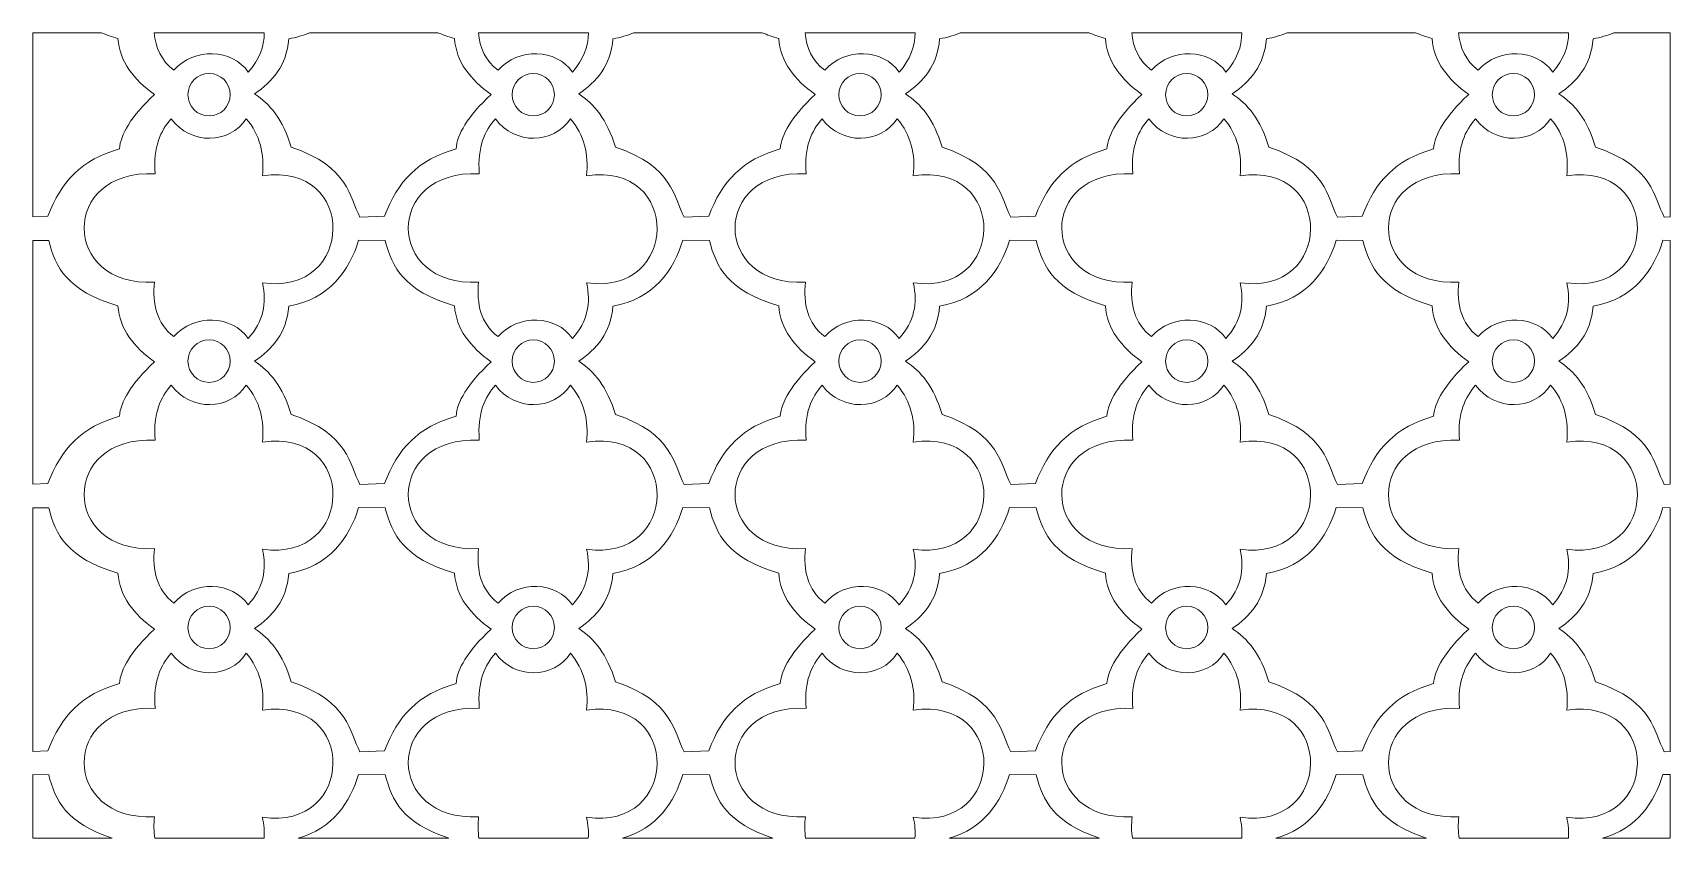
# Model space of a CAD drawing. Header units: millimetres. Extents: x -1200 to 1200, y -590 to 590.
import ezdxf

# ---------------------------------------------------------------- set-up
doc = ezdxf.new("R2010")
doc.units = ezdxf.units.MM
doc.header["$MEASUREMENT"] = 0
doc.layers.add('Layer 1', color=7, linetype='Continuous')

msp = doc.modelspace()

# ---------------------------------------------------------------- linework, layer by layer
at = {"layer": 'Layer 1', "color": 250, "lineweight": 20}
for points, knots in [([(-1200.05, 320.3568), (-1200.05, 320.3568), (-1200.05, 589.9734), (-1200.05, 589.9734), (-1200.05, 589.9734), (-1099.4523, 589.9734), (-1099.4523, 589.9734), (-1092.109, 586.9928), (-1084.0317, 584.1731), (-1075.1245, 581.5197), (-1072.9779, 547.8533), (-1052.094, 521.3216), (-1021.6454, 499.6686), (-1056.9341, 466.2973), (-1071.1473, 441.1824), (-1072.9794, 419.8203), (-1128.3385, 404.2767), (-1158.4486, 372.7418), (-1177.7865, 321.1625), (-1177.7865, 321.1625), (-1200.05, 320.3568), (-1200.05, 320.3568)], [0, 0, 0, 0, 0.142857143, 0.142857143, 0.142857143, 0.285714286, 0.285714286, 0.285714286, 0.428571429, 0.428571429, 0.428571429, 0.571428571, 0.571428571, 0.571428571, 0.714285714, 0.714285714, 0.714285714, 0.857142857, 0.857142857, 0.857142857, 1, 1, 1, 1]), ([(-1022.0334, 589.9734), (-1022.0334, 589.9734), (-860.7031, 589.9734), (-860.7031, 589.9734), (-860.8649, 569.4757), (-868.1587, 550.7094), (-884.1036, 532.2636), (-907.6899, 566.8265), (-963.7051, 568.6616), (-993.1831, 535.0162), (-1011.9877, 549.438), (-1020.1968, 568.3525), (-1022.0334, 589.9734)], [0, 0, 0, 0, 0.25, 0.25, 0.25, 0.5, 0.5, 0.5, 0.75, 0.75, 0.75, 1, 1, 1, 1]), ([(-794.6092, 589.9734), (-794.6092, 589.9734), (-606.1559, 589.9734), (-606.1559, 589.9734), (-598.8126, 586.9928), (-590.7353, 584.1731), (-581.8282, 581.5197), (-579.6815, 547.8533), (-558.7976, 521.3216), (-528.349, 499.6686), (-563.6378, 466.2973), (-577.8509, 441.1824), (-579.683, 419.8203), (-635.0421, 404.2767), (-665.1523, 372.7418), (-684.4901, 321.1625), (-684.4901, 321.1625), (-720.4964, 319.8589), (-720.4964, 319.8589), (-736.5551, 349.4789), (-735.2534, 393.3095), (-821.235, 422.4218), (-833.3793, 463.3069), (-852.5973, 486.0188), (-875.0316, 500.4686), (-848.722, 518.39), (-828.0194, 541.5536), (-824.8781, 581.1169), (-813.7928, 582.9926), (-803.7306, 586.0124), (-794.6092, 589.9734)], [0, 0, 0, 0, 0.1, 0.1, 0.1, 0.2, 0.2, 0.2, 0.3, 0.3, 0.3, 0.4, 0.4, 0.4, 0.5, 0.5, 0.5, 0.6, 0.6, 0.6, 0.7, 0.7, 0.7, 0.8, 0.8, 0.8, 0.9, 0.9, 0.9, 1, 1, 1, 1]), ([(-546.8869, 589.9734), (-546.8869, 589.9734), (-385.5567, 589.9734), (-385.5567, 589.9734), (-385.7185, 569.4757), (-393.0123, 550.7094), (-408.9572, 532.2636), (-432.5434, 566.8265), (-488.5587, 568.6616), (-518.0366, 535.0162), (-536.8412, 549.438), (-545.0504, 568.3525), (-546.8869, 589.9734)], [0, 0, 0, 0, 0.25, 0.25, 0.25, 0.5, 0.5, 0.5, 0.75, 0.75, 0.75, 1, 1, 1, 1]), ([(-319.4628, 589.9734), (-319.4628, 589.9734), (-131.0095, 589.9734), (-131.0095, 589.9734), (-123.6663, 586.9928), (-115.589, 584.1731), (-106.6817, 581.5197), (-104.5351, 547.8533), (-83.6512, 521.3216), (-53.2025, 499.6686), (-88.4913, 466.2973), (-102.7045, 441.1824), (-104.5365, 419.8203), (-159.8957, 404.2767), (-190.0058, 372.7418), (-209.3437, 321.1625), (-209.3437, 321.1625), (-245.35, 319.8589), (-245.35, 319.8589), (-261.4088, 349.4789), (-260.1069, 393.3095), (-346.0885, 422.4218), (-358.233, 463.3069), (-377.451, 486.0188), (-399.8852, 500.4686), (-373.5756, 518.39), (-352.873, 541.5536), (-349.7317, 581.1169), (-338.6463, 582.9926), (-328.5842, 586.0124), (-319.4628, 589.9734)], [0, 0, 0, 0, 0.1, 0.1, 0.1, 0.2, 0.2, 0.2, 0.3, 0.3, 0.3, 0.4, 0.4, 0.4, 0.5, 0.5, 0.5, 0.6, 0.6, 0.6, 0.7, 0.7, 0.7, 0.8, 0.8, 0.8, 0.9, 0.9, 0.9, 1, 1, 1, 1]), ([(-68.0285, 589.9734), (-68.0285, 589.9734), (93.3018, 589.9734), (93.3018, 589.9734), (93.14, 569.4757), (85.8462, 550.7094), (69.9013, 532.2636), (46.315, 566.8265), (-9.7002, 568.6616), (-39.1782, 535.0162), (-57.9828, 549.438), (-66.1919, 568.3525), (-68.0285, 589.9734)], [0, 0, 0, 0, 0.25, 0.25, 0.25, 0.5, 0.5, 0.5, 0.75, 0.75, 0.75, 1, 1, 1, 1]), ([(159.3958, 589.9734), (159.3958, 589.9734), (347.849, 589.9734), (347.849, 589.9734), (355.1923, 586.9928), (363.2696, 584.1731), (372.1768, 581.5197), (374.3234, 547.8533), (395.2073, 521.3216), (425.6559, 499.6686), (390.3672, 466.2973), (376.154, 441.1824), (374.3219, 419.8203), (318.9628, 404.2767), (288.8526, 372.7418), (269.5148, 321.1625), (269.5148, 321.1625), (233.5085, 319.8589), (233.5085, 319.8589), (217.4498, 349.4789), (218.7515, 393.3095), (132.7699, 422.4218), (120.6256, 463.3069), (101.4076, 486.0188), (78.9732, 500.4686), (105.2829, 518.39), (125.9855, 541.5536), (129.1268, 581.1169), (140.2121, 582.9926), (150.2743, 586.0124), (159.3958, 589.9734)], [0, 0, 0, 0, 0.1, 0.1, 0.1, 0.2, 0.2, 0.2, 0.3, 0.3, 0.3, 0.4, 0.4, 0.4, 0.5, 0.5, 0.5, 0.6, 0.6, 0.6, 0.7, 0.7, 0.7, 0.8, 0.8, 0.8, 0.9, 0.9, 0.9, 1, 1, 1, 1]), ([(410.8301, 589.9734), (410.8301, 589.9734), (572.1603, 589.9734), (572.1603, 589.9734), (571.9985, 569.4757), (564.7046, 550.7094), (548.7598, 532.2636), (525.1736, 566.8265), (469.1582, 568.6616), (439.6803, 535.0162), (420.8757, 549.438), (412.6667, 568.3525), (410.8301, 589.9734)], [0, 0, 0, 0, 0.25, 0.25, 0.25, 0.5, 0.5, 0.5, 0.75, 0.75, 0.75, 1, 1, 1, 1]), ([(638.2542, 589.9734), (638.2542, 589.9734), (826.7075, 589.9734), (826.7075, 589.9734), (834.0508, 586.9928), (842.1281, 584.1731), (851.0352, 581.5197), (853.1819, 547.8533), (874.0657, 521.3216), (904.5144, 499.6686), (869.2256, 466.2973), (855.0125, 441.1824), (853.1804, 419.8203), (797.8213, 404.2767), (767.7112, 372.7418), (748.3733, 321.1625), (748.3733, 321.1625), (712.367, 319.8589), (712.367, 319.8589), (696.3083, 349.4789), (697.6101, 393.3095), (611.6285, 422.4218), (599.4841, 463.3069), (580.2661, 486.0188), (557.8318, 500.4686), (584.1414, 518.39), (604.844, 541.5536), (607.9853, 581.1169), (619.0706, 582.9926), (629.1328, 586.0124), (638.2542, 589.9734)], [0, 0, 0, 0, 0.1, 0.1, 0.1, 0.2, 0.2, 0.2, 0.3, 0.3, 0.3, 0.4, 0.4, 0.4, 0.5, 0.5, 0.5, 0.6, 0.6, 0.6, 0.7, 0.7, 0.7, 0.8, 0.8, 0.8, 0.9, 0.9, 0.9, 1, 1, 1, 1]), ([(889.6886, 589.9734), (889.6886, 589.9734), (1051.0188, 589.9734), (1051.0188, 589.9734), (1050.857, 569.4757), (1043.5632, 550.7094), (1027.6183, 532.2636), (1004.032, 566.8265), (948.0168, 568.6616), (918.5389, 535.0162), (899.7343, 549.438), (891.5251, 568.3525), (889.6886, 589.9734)], [0, 0, 0, 0, 0.25, 0.25, 0.25, 0.5, 0.5, 0.5, 0.75, 0.75, 0.75, 1, 1, 1, 1]), ([(1117.1127, 589.9734), (1117.1127, 589.9734), (1199.9499, 589.9734), (1199.9499, 589.9734), (1199.9499, 589.9734), (1199.9499, 320.175), (1199.9499, 320.175), (1199.9499, 320.175), (1191.2255, 319.8589), (1191.2255, 319.8589), (1175.1667, 349.4789), (1176.4686, 393.3095), (1090.487, 422.4218), (1078.3425, 463.3069), (1059.1245, 486.0188), (1036.6903, 500.4686), (1062.9999, 518.39), (1083.7024, 541.5536), (1086.8438, 581.1169), (1097.9292, 582.9926), (1107.9913, 586.0124), (1117.1127, 589.9734)], [0, 0, 0, 0, 0.142857143, 0.142857143, 0.142857143, 0.285714286, 0.285714286, 0.285714286, 0.428571429, 0.428571429, 0.428571429, 0.571428571, 0.571428571, 0.571428571, 0.714285714, 0.714285714, 0.714285714, 0.857142857, 0.857142857, 0.857142857, 1, 1, 1, 1]), ([(-972.5464, 499.2321), (-972.5464, 516.415), (-958.6419, 530.4285), (-941.5914, 530.4285), (-924.541, 530.4285), (-910.6364, 516.415), (-910.6364, 499.2321), (-910.6364, 482.0493), (-924.541, 468.0359), (-941.5914, 468.0359), (-958.6419, 468.0359), (-972.5464, 482.0493), (-972.5464, 499.2321)], [0, 0, 0, 0, 0.25, 0.25, 0.25, 0.5, 0.5, 0.5, 0.75, 0.75, 0.75, 1, 1, 1, 1]), ([(-497.4, 499.2321), (-497.4, 516.415), (-483.4954, 530.4285), (-466.4451, 530.4285), (-449.3946, 530.4285), (-435.4901, 516.415), (-435.4901, 499.2321), (-435.4901, 482.0493), (-449.3946, 468.0359), (-466.4451, 468.0359), (-483.4954, 468.0359), (-497.4, 482.0493), (-497.4, 499.2321)], [0, 0, 0, 0, 0.25, 0.25, 0.25, 0.5, 0.5, 0.5, 0.75, 0.75, 0.75, 1, 1, 1, 1]), ([(-18.5415, 499.2321), (-18.5415, 516.415), (-4.6369, 530.4285), (12.4135, 530.4285), (29.4638, 530.4285), (43.3685, 516.415), (43.3685, 499.2321), (43.3685, 482.0493), (29.4638, 468.0359), (12.4135, 468.0359), (-4.6369, 468.0359), (-18.5415, 482.0493), (-18.5415, 499.2321)], [0, 0, 0, 0, 0.25, 0.25, 0.25, 0.5, 0.5, 0.5, 0.75, 0.75, 0.75, 1, 1, 1, 1]), ([(460.317, 499.2321), (460.317, 516.415), (474.2215, 530.4285), (491.272, 530.4285), (508.3224, 530.4285), (522.227, 516.415), (522.227, 499.2321), (522.227, 482.0493), (508.3224, 468.0359), (491.272, 468.0359), (474.2215, 468.0359), (460.317, 482.0493), (460.317, 499.2321)], [0, 0, 0, 0, 0.25, 0.25, 0.25, 0.5, 0.5, 0.5, 0.75, 0.75, 0.75, 1, 1, 1, 1]), ([(939.1755, 499.2321), (939.1755, 516.415), (953.0801, 530.4285), (970.1304, 530.4285), (987.1809, 530.4285), (1001.0854, 516.415), (1001.0854, 499.2321), (1001.0854, 482.0493), (987.1809, 468.0359), (970.1304, 468.0359), (953.0801, 468.0359), (939.1755, 482.0493), (939.1755, 499.2321)], [0, 0, 0, 0, 0.25, 0.25, 0.25, 0.5, 0.5, 0.5, 0.75, 0.75, 0.75, 1, 1, 1, 1]), ([(-1021.6814, 224.6083), (-1158.149, 216.8511), (-1160.4844, 390.2058), (-1020.6986, 383.3425), (-1023.7501, 423.3394), (-1012.4401, 446.1212), (-997.1139, 464.0859), (-968.5378, 425.2374), (-911.706, 426.4627), (-887.0517, 464.0859), (-866.6623, 440.153), (-860.2762, 411.8603), (-863.4669, 380.5899), (-723.5629, 401.0765), (-727.5011, 203.807), (-863.4669, 223.6907), (-856.5896, 193.4133), (-862.1592, 167.4174), (-884.1036, 142.0298), (-907.6899, 176.5928), (-963.7051, 178.4278), (-993.1831, 144.7824), (-1018.904, 164.5094), (-1024.7972, 192.6482), (-1021.6814, 224.6083)], [0, 0, 0, 0, 0.125, 0.125, 0.125, 0.25, 0.25, 0.25, 0.375, 0.375, 0.375, 0.5, 0.5, 0.5, 0.625, 0.625, 0.625, 0.75, 0.75, 0.75, 0.875, 0.875, 0.875, 1, 1, 1, 1]), ([(-546.5349, 224.6083), (-683.0026, 216.8511), (-685.338, 390.2058), (-545.5522, 383.3425), (-548.6037, 423.3394), (-537.2936, 446.1212), (-521.9674, 464.0859), (-493.3913, 425.2374), (-436.5597, 426.4627), (-411.9053, 464.0859), (-391.5158, 440.153), (-385.1298, 411.8603), (-388.3205, 380.5899), (-248.4164, 401.0765), (-252.3547, 203.807), (-388.3205, 223.6907), (-381.4432, 193.4133), (-387.0128, 167.4174), (-408.9572, 142.0298), (-432.5434, 176.5928), (-488.5587, 178.4278), (-518.0366, 144.7824), (-543.7576, 164.5094), (-549.6508, 192.6482), (-546.5349, 224.6083)], [0, 0, 0, 0, 0.125, 0.125, 0.125, 0.25, 0.25, 0.25, 0.375, 0.375, 0.375, 0.5, 0.5, 0.5, 0.625, 0.625, 0.625, 0.75, 0.75, 0.75, 0.875, 0.875, 0.875, 1, 1, 1, 1]), ([(-67.6764, 224.6083), (-204.1441, 216.8511), (-206.4794, 390.2058), (-66.6938, 383.3425), (-69.7451, 423.3394), (-58.4352, 446.1212), (-43.109, 464.0859), (-14.5329, 425.2374), (42.2989, 426.4627), (66.9532, 464.0859), (87.3427, 440.153), (93.7287, 411.8603), (90.538, 380.5899), (230.4421, 401.0765), (226.5038, 203.807), (90.538, 223.6907), (97.4153, 193.4133), (91.8457, 167.4174), (69.9013, 142.0298), (46.315, 176.5928), (-9.7002, 178.4278), (-39.1782, 144.7824), (-64.899, 164.5094), (-70.7923, 192.6482), (-67.6764, 224.6083)], [0, 0, 0, 0, 0.125, 0.125, 0.125, 0.25, 0.25, 0.25, 0.375, 0.375, 0.375, 0.5, 0.5, 0.5, 0.625, 0.625, 0.625, 0.75, 0.75, 0.75, 0.875, 0.875, 0.875, 1, 1, 1, 1]), ([(411.1821, 224.6083), (274.7145, 216.8511), (272.379, 390.2058), (412.1648, 383.3425), (409.1133, 423.3394), (420.4233, 446.1212), (435.7495, 464.0859), (464.3257, 425.2374), (521.1574, 426.4627), (545.8117, 464.0859), (566.2012, 440.153), (572.5873, 411.8603), (569.3964, 380.5899), (709.3005, 401.0765), (705.3623, 203.807), (569.3964, 223.6907), (576.2739, 193.4133), (570.7042, 167.4174), (548.7598, 142.0298), (525.1736, 176.5928), (469.1582, 178.4278), (439.6803, 144.7824), (413.9594, 164.5094), (408.0663, 192.6482), (411.1821, 224.6083)], [0, 0, 0, 0, 0.125, 0.125, 0.125, 0.25, 0.25, 0.25, 0.375, 0.375, 0.375, 0.5, 0.5, 0.5, 0.625, 0.625, 0.625, 0.75, 0.75, 0.75, 0.875, 0.875, 0.875, 1, 1, 1, 1]), ([(890.0406, 224.6083), (753.5729, 216.8511), (751.2375, 390.2058), (891.0233, 383.3425), (887.9718, 423.3394), (899.2819, 446.1212), (914.6081, 464.0859), (943.1842, 425.2374), (1000.0158, 426.4627), (1024.6702, 464.0859), (1045.0597, 440.153), (1051.4457, 411.8603), (1048.2549, 380.5899), (1188.1591, 401.0765), (1184.2208, 203.807), (1048.2549, 223.6907), (1055.1323, 193.4133), (1049.5627, 167.4174), (1027.6183, 142.0298), (1004.032, 176.5928), (948.0168, 178.4278), (918.5389, 144.7824), (892.8179, 164.5094), (886.9247, 192.6482), (890.0406, 224.6083)], [0, 0, 0, 0, 0.125, 0.125, 0.125, 0.25, 0.25, 0.25, 0.375, 0.375, 0.375, 0.5, 0.5, 0.5, 0.625, 0.625, 0.625, 0.75, 0.75, 0.75, 0.875, 0.875, 0.875, 1, 1, 1, 1]), ([(-1200.05, -71.2953), (-1200.05, -71.2953), (-1200.05, 285.8218), (-1200.05, 285.8218), (-1200.05, 285.8218), (-1176.7139, 285.5211), (-1176.7139, 285.5211), (-1166.487, 246.3033), (-1149.877, 212.132), (-1075.1245, 189.8677), (-1072.9779, 156.2012), (-1052.094, 129.6695), (-1021.6454, 108.0165), (-1056.9341, 74.6452), (-1071.1473, 49.5303), (-1072.9794, 28.1682), (-1128.3385, 12.6246), (-1158.4486, -18.9102), (-1177.7865, -70.4896), (-1177.7865, -70.4896), (-1200.05, -71.2953), (-1200.05, -71.2953)], [0, 0, 0, 0, 0.142857143, 0.142857143, 0.142857143, 0.285714286, 0.285714286, 0.285714286, 0.428571429, 0.428571429, 0.428571429, 0.571428571, 0.571428571, 0.571428571, 0.714285714, 0.714285714, 0.714285714, 0.857142857, 0.857142857, 0.857142857, 1, 1, 1, 1]), ([(-875.0316, 108.8166), (-852.5973, 94.3667), (-833.3793, 71.6548), (-821.235, 30.7697), (-735.2534, 1.6575), (-736.5551, -42.1732), (-720.4964, -71.7932), (-720.4964, -71.7932), (-684.4901, -70.4896), (-684.4901, -70.4896), (-665.1523, -18.9102), (-635.0421, 12.6246), (-579.683, 28.1682), (-577.8509, 49.5303), (-563.6378, 74.6452), (-528.349, 108.0165), (-558.7976, 129.6695), (-579.6815, 156.2012), (-581.8282, 189.8677), (-656.5806, 212.132), (-673.1906, 246.3033), (-683.4175, 285.5211), (-683.4175, 285.5211), (-722.5337, 286.0246), (-722.5337, 286.0246), (-735.496, 242.3422), (-765.5866, 199.4934), (-824.8781, 189.4649), (-828.0194, 149.9016), (-848.722, 126.7379), (-875.0316, 108.8166)], [0, 0, 0, 0, 0.1, 0.1, 0.1, 0.2, 0.2, 0.2, 0.3, 0.3, 0.3, 0.4, 0.4, 0.4, 0.5, 0.5, 0.5, 0.6, 0.6, 0.6, 0.7, 0.7, 0.7, 0.8, 0.8, 0.8, 0.9, 0.9, 0.9, 1, 1, 1, 1]), ([(-399.8852, 108.8166), (-377.451, 94.3667), (-358.233, 71.6548), (-346.0885, 30.7697), (-260.1069, 1.6575), (-261.4088, -42.1732), (-245.35, -71.7932), (-245.35, -71.7932), (-209.3437, -70.4896), (-209.3437, -70.4896), (-190.0058, -18.9102), (-159.8957, 12.6246), (-104.5365, 28.1682), (-102.7045, 49.5303), (-88.4913, 74.6452), (-53.2025, 108.0165), (-83.6512, 129.6695), (-104.5351, 156.2012), (-106.6817, 189.8677), (-181.4342, 212.132), (-198.0441, 246.3033), (-208.2712, 285.5211), (-208.2712, 285.5211), (-247.3873, 286.0246), (-247.3873, 286.0246), (-260.3496, 242.3422), (-290.4403, 199.4934), (-349.7317, 189.4649), (-352.873, 149.9016), (-373.5756, 126.7379), (-399.8852, 108.8166)], [0, 0, 0, 0, 0.1, 0.1, 0.1, 0.2, 0.2, 0.2, 0.3, 0.3, 0.3, 0.4, 0.4, 0.4, 0.5, 0.5, 0.5, 0.6, 0.6, 0.6, 0.7, 0.7, 0.7, 0.8, 0.8, 0.8, 0.9, 0.9, 0.9, 1, 1, 1, 1]), ([(78.9732, 108.8166), (101.4076, 94.3667), (120.6256, 71.6548), (132.7699, 30.7697), (218.7515, 1.6575), (217.4498, -42.1732), (233.5085, -71.7932), (233.5085, -71.7932), (269.5148, -70.4896), (269.5148, -70.4896), (288.8526, -18.9102), (318.9628, 12.6246), (374.3219, 28.1682), (376.154, 49.5303), (390.3672, 74.6452), (425.6559, 108.0165), (395.2073, 129.6695), (374.3234, 156.2012), (372.1768, 189.8677), (297.4243, 212.132), (280.8143, 246.3033), (270.5874, 285.5211), (270.5874, 285.5211), (231.4712, 286.0246), (231.4712, 286.0246), (218.5088, 242.3422), (188.4183, 199.4934), (129.1268, 189.4649), (125.9855, 149.9016), (105.2829, 126.7379), (78.9732, 108.8166)], [0, 0, 0, 0, 0.1, 0.1, 0.1, 0.2, 0.2, 0.2, 0.3, 0.3, 0.3, 0.4, 0.4, 0.4, 0.5, 0.5, 0.5, 0.6, 0.6, 0.6, 0.7, 0.7, 0.7, 0.8, 0.8, 0.8, 0.9, 0.9, 0.9, 1, 1, 1, 1]), ([(557.8318, 108.8166), (580.2661, 94.3667), (599.4841, 71.6548), (611.6285, 30.7697), (697.6101, 1.6575), (696.3083, -42.1732), (712.367, -71.7932), (712.367, -71.7932), (748.3733, -70.4896), (748.3733, -70.4896), (767.7112, -18.9102), (797.8213, 12.6246), (853.1804, 28.1682), (855.0125, 49.5303), (869.2256, 74.6452), (904.5144, 108.0165), (874.0657, 129.6695), (853.1819, 156.2012), (851.0352, 189.8677), (776.2828, 212.132), (759.6728, 246.3033), (749.4459, 285.5211), (749.4459, 285.5211), (710.3296, 286.0246), (710.3296, 286.0246), (697.3674, 242.3422), (667.2768, 199.4934), (607.9853, 189.4649), (604.844, 149.9016), (584.1414, 126.7379), (557.8318, 108.8166)], [0, 0, 0, 0, 0.1, 0.1, 0.1, 0.2, 0.2, 0.2, 0.3, 0.3, 0.3, 0.4, 0.4, 0.4, 0.5, 0.5, 0.5, 0.6, 0.6, 0.6, 0.7, 0.7, 0.7, 0.8, 0.8, 0.8, 0.9, 0.9, 0.9, 1, 1, 1, 1]), ([(1199.9499, 285.8861), (1199.9499, 285.8861), (1199.9499, -71.4771), (1199.9499, -71.4771), (1199.9499, -71.4771), (1191.2255, -71.7932), (1191.2255, -71.7932), (1175.1667, -42.1732), (1176.4686, 1.6575), (1090.487, 30.7697), (1078.3425, 71.6548), (1059.1245, 94.3667), (1036.6903, 108.8166), (1062.9999, 126.7379), (1083.7024, 149.9016), (1086.8438, 189.4649), (1146.1352, 199.4934), (1176.2259, 242.3422), (1189.1882, 286.0246), (1189.1882, 286.0246), (1199.9499, 285.8861), (1199.9499, 285.8861)], [0, 0, 0, 0, 0.142857143, 0.142857143, 0.142857143, 0.285714286, 0.285714286, 0.285714286, 0.428571429, 0.428571429, 0.428571429, 0.571428571, 0.571428571, 0.571428571, 0.714285714, 0.714285714, 0.714285714, 0.857142857, 0.857142857, 0.857142857, 1, 1, 1, 1]), ([(-972.5464, 108.9983), (-972.5464, 126.1812), (-958.6419, 140.1947), (-941.5914, 140.1947), (-924.541, 140.1947), (-910.6364, 126.1812), (-910.6364, 108.9983), (-910.6364, 91.8155), (-924.541, 77.802), (-941.5914, 77.802), (-958.6419, 77.802), (-972.5464, 91.8155), (-972.5464, 108.9983)], [0, 0, 0, 0, 0.25, 0.25, 0.25, 0.5, 0.5, 0.5, 0.75, 0.75, 0.75, 1, 1, 1, 1]), ([(-497.4, 108.9983), (-497.4, 126.1812), (-483.4954, 140.1947), (-466.4451, 140.1947), (-449.3946, 140.1947), (-435.4901, 126.1812), (-435.4901, 108.9983), (-435.4901, 91.8155), (-449.3946, 77.802), (-466.4451, 77.802), (-483.4954, 77.802), (-497.4, 91.8155), (-497.4, 108.9983)], [0, 0, 0, 0, 0.25, 0.25, 0.25, 0.5, 0.5, 0.5, 0.75, 0.75, 0.75, 1, 1, 1, 1]), ([(-18.5415, 108.9983), (-18.5415, 126.1812), (-4.6369, 140.1947), (12.4135, 140.1947), (29.4638, 140.1947), (43.3685, 126.1812), (43.3685, 108.9983), (43.3685, 91.8155), (29.4638, 77.802), (12.4135, 77.802), (-4.6369, 77.802), (-18.5415, 91.8155), (-18.5415, 108.9983)], [0, 0, 0, 0, 0.25, 0.25, 0.25, 0.5, 0.5, 0.5, 0.75, 0.75, 0.75, 1, 1, 1, 1]), ([(460.317, 108.9983), (460.317, 126.1812), (474.2215, 140.1947), (491.272, 140.1947), (508.3224, 140.1947), (522.227, 126.1812), (522.227, 108.9983), (522.227, 91.8155), (508.3224, 77.802), (491.272, 77.802), (474.2215, 77.802), (460.317, 91.8155), (460.317, 108.9983)], [0, 0, 0, 0, 0.25, 0.25, 0.25, 0.5, 0.5, 0.5, 0.75, 0.75, 0.75, 1, 1, 1, 1]), ([(939.1755, 108.9983), (939.1755, 126.1812), (953.0801, 140.1947), (970.1304, 140.1947), (987.1809, 140.1947), (1001.0854, 126.1812), (1001.0854, 108.9983), (1001.0854, 91.8155), (987.1809, 77.802), (970.1304, 77.802), (953.0801, 77.802), (939.1755, 91.8155), (939.1755, 108.9983)], [0, 0, 0, 0, 0.25, 0.25, 0.25, 0.5, 0.5, 0.5, 0.75, 0.75, 0.75, 1, 1, 1, 1]), ([(-1021.6814, -165.6255), (-1158.149, -173.3827), (-1160.4844, -0.028), (-1020.6986, -6.8913), (-1023.7501, 33.1055), (-1012.4401, 55.8874), (-997.1139, 73.8521), (-968.5378, 35.0036), (-911.706, 36.2288), (-887.0517, 73.8521), (-866.6623, 49.9192), (-860.2762, 21.6265), (-863.4669, -9.6439), (-723.5629, 10.8427), (-727.5011, -186.4268), (-863.4669, -166.5431), (-856.5896, -196.8205), (-862.1592, -222.8164), (-884.1036, -248.204), (-907.6899, -213.641), (-963.7051, -211.806), (-993.1831, -245.4514), (-1018.904, -225.7244), (-1024.7972, -197.5856), (-1021.6814, -165.6255)], [0, 0, 0, 0, 0.125, 0.125, 0.125, 0.25, 0.25, 0.25, 0.375, 0.375, 0.375, 0.5, 0.5, 0.5, 0.625, 0.625, 0.625, 0.75, 0.75, 0.75, 0.875, 0.875, 0.875, 1, 1, 1, 1]), ([(-546.5349, -165.6255), (-683.0026, -173.3827), (-685.338, -0.028), (-545.5522, -6.8913), (-548.6037, 33.1055), (-537.2936, 55.8874), (-521.9674, 73.8521), (-493.3913, 35.0036), (-436.5597, 36.2288), (-411.9053, 73.8521), (-391.5158, 49.9192), (-385.1298, 21.6265), (-388.3205, -9.6439), (-248.4164, 10.8427), (-252.3547, -186.4268), (-388.3205, -166.5431), (-381.4432, -196.8205), (-387.0128, -222.8164), (-408.9572, -248.204), (-432.5434, -213.641), (-488.5587, -211.806), (-518.0366, -245.4514), (-543.7576, -225.7244), (-549.6508, -197.5856), (-546.5349, -165.6255)], [0, 0, 0, 0, 0.125, 0.125, 0.125, 0.25, 0.25, 0.25, 0.375, 0.375, 0.375, 0.5, 0.5, 0.5, 0.625, 0.625, 0.625, 0.75, 0.75, 0.75, 0.875, 0.875, 0.875, 1, 1, 1, 1]), ([(-67.6764, -165.6255), (-204.1441, -173.3827), (-206.4794, -0.028), (-66.6938, -6.8913), (-69.7451, 33.1055), (-58.4352, 55.8874), (-43.109, 73.8521), (-14.5329, 35.0036), (42.2989, 36.2288), (66.9532, 73.8521), (87.3427, 49.9192), (93.7287, 21.6265), (90.538, -9.6439), (230.4421, 10.8427), (226.5038, -186.4268), (90.538, -166.5431), (97.4153, -196.8205), (91.8457, -222.8164), (69.9013, -248.204), (46.315, -213.641), (-9.7002, -211.806), (-39.1782, -245.4514), (-64.899, -225.7244), (-70.7923, -197.5856), (-67.6764, -165.6255)], [0, 0, 0, 0, 0.125, 0.125, 0.125, 0.25, 0.25, 0.25, 0.375, 0.375, 0.375, 0.5, 0.5, 0.5, 0.625, 0.625, 0.625, 0.75, 0.75, 0.75, 0.875, 0.875, 0.875, 1, 1, 1, 1]), ([(411.1821, -165.6255), (274.7145, -173.3827), (272.379, -0.028), (412.1648, -6.8913), (409.1133, 33.1055), (420.4233, 55.8874), (435.7495, 73.8521), (464.3257, 35.0036), (521.1574, 36.2288), (545.8117, 73.8521), (566.2012, 49.9192), (572.5873, 21.6265), (569.3964, -9.6439), (709.3005, 10.8427), (705.3623, -186.4268), (569.3964, -166.5431), (576.2739, -196.8205), (570.7042, -222.8164), (548.7598, -248.204), (525.1736, -213.641), (469.1582, -211.806), (439.6803, -245.4514), (413.9594, -225.7244), (408.0663, -197.5856), (411.1821, -165.6255)], [0, 0, 0, 0, 0.125, 0.125, 0.125, 0.25, 0.25, 0.25, 0.375, 0.375, 0.375, 0.5, 0.5, 0.5, 0.625, 0.625, 0.625, 0.75, 0.75, 0.75, 0.875, 0.875, 0.875, 1, 1, 1, 1]), ([(890.0406, -165.6255), (753.5729, -173.3827), (751.2375, -0.028), (891.0233, -6.8913), (887.9718, 33.1055), (899.2819, 55.8874), (914.6081, 73.8521), (943.1842, 35.0036), (1000.0158, 36.2288), (1024.6702, 73.8521), (1045.0597, 49.9192), (1051.4457, 21.6265), (1048.2549, -9.6439), (1188.1591, 10.8427), (1184.2208, -186.4268), (1048.2549, -166.5431), (1055.1323, -196.8205), (1049.5627, -222.8164), (1027.6183, -248.204), (1004.032, -213.641), (948.0168, -211.806), (918.5389, -245.4514), (892.8179, -225.7244), (886.9247, -197.5856), (890.0406, -165.6255)], [0, 0, 0, 0, 0.125, 0.125, 0.125, 0.25, 0.25, 0.25, 0.375, 0.375, 0.375, 0.5, 0.5, 0.5, 0.625, 0.625, 0.625, 0.75, 0.75, 0.75, 0.875, 0.875, 0.875, 1, 1, 1, 1]), ([(-1200.05, -462.9473), (-1200.05, -462.9473), (-1200.05, -105.8302), (-1200.05, -105.8302), (-1200.05, -105.8302), (-1176.7139, -106.131), (-1176.7139, -106.131), (-1166.487, -145.3487), (-1149.877, -179.5201), (-1075.1245, -201.7844), (-1072.9779, -235.4508), (-1052.094, -261.9825), (-1021.6454, -283.6356), (-1056.9341, -317.0069), (-1071.1473, -342.1217), (-1072.9794, -363.4839), (-1128.3385, -379.0275), (-1158.4486, -410.5623), (-1177.7865, -462.1417), (-1177.7865, -462.1417), (-1200.05, -462.9473), (-1200.05, -462.9473)], [0, 0, 0, 0, 0.142857143, 0.142857143, 0.142857143, 0.285714286, 0.285714286, 0.285714286, 0.428571429, 0.428571429, 0.428571429, 0.571428571, 0.571428571, 0.571428571, 0.714285714, 0.714285714, 0.714285714, 0.857142857, 0.857142857, 0.857142857, 1, 1, 1, 1]), ([(-875.0316, -282.8355), (-852.5973, -297.2854), (-833.3793, -319.9973), (-821.235, -360.8823), (-735.2534, -389.9946), (-736.5551, -433.8253), (-720.4964, -463.4453), (-720.4964, -463.4453), (-684.4901, -462.1417), (-684.4901, -462.1417), (-665.1523, -410.5623), (-635.0421, -379.0275), (-579.683, -363.4839), (-577.8509, -342.1217), (-563.6378, -317.0069), (-528.349, -283.6356), (-558.7976, -261.9825), (-579.6815, -235.4508), (-581.8282, -201.7844), (-656.5806, -179.5201), (-673.1906, -145.3487), (-683.4175, -106.131), (-683.4175, -106.131), (-722.5337, -105.6274), (-722.5337, -105.6274), (-735.496, -149.3098), (-765.5866, -192.1587), (-824.8781, -202.1872), (-828.0194, -241.7505), (-848.722, -264.9142), (-875.0316, -282.8355)], [0, 0, 0, 0, 0.1, 0.1, 0.1, 0.2, 0.2, 0.2, 0.3, 0.3, 0.3, 0.4, 0.4, 0.4, 0.5, 0.5, 0.5, 0.6, 0.6, 0.6, 0.7, 0.7, 0.7, 0.8, 0.8, 0.8, 0.9, 0.9, 0.9, 1, 1, 1, 1]), ([(-399.8852, -282.8355), (-377.451, -297.2854), (-358.233, -319.9973), (-346.0885, -360.8823), (-260.1069, -389.9946), (-261.4088, -433.8253), (-245.35, -463.4453), (-245.35, -463.4453), (-209.3437, -462.1417), (-209.3437, -462.1417), (-190.0058, -410.5623), (-159.8957, -379.0275), (-104.5365, -363.4839), (-102.7045, -342.1217), (-88.4913, -317.0069), (-53.2025, -283.6356), (-83.6512, -261.9825), (-104.5351, -235.4508), (-106.6817, -201.7844), (-181.4342, -179.5201), (-198.0441, -145.3487), (-208.2712, -106.131), (-208.2712, -106.131), (-247.3873, -105.6274), (-247.3873, -105.6274), (-260.3496, -149.3098), (-290.4403, -192.1587), (-349.7317, -202.1872), (-352.873, -241.7505), (-373.5756, -264.9142), (-399.8852, -282.8355)], [0, 0, 0, 0, 0.1, 0.1, 0.1, 0.2, 0.2, 0.2, 0.3, 0.3, 0.3, 0.4, 0.4, 0.4, 0.5, 0.5, 0.5, 0.6, 0.6, 0.6, 0.7, 0.7, 0.7, 0.8, 0.8, 0.8, 0.9, 0.9, 0.9, 1, 1, 1, 1]), ([(78.9732, -282.8355), (101.4076, -297.2854), (120.6256, -319.9973), (132.7699, -360.8823), (218.7515, -389.9946), (217.4498, -433.8253), (233.5085, -463.4453), (233.5085, -463.4453), (269.5148, -462.1417), (269.5148, -462.1417), (288.8526, -410.5623), (318.9628, -379.0275), (374.3219, -363.4839), (376.154, -342.1217), (390.3672, -317.0069), (425.6559, -283.6356), (395.2073, -261.9825), (374.3234, -235.4508), (372.1768, -201.7844), (297.4243, -179.5201), (280.8143, -145.3487), (270.5874, -106.131), (270.5874, -106.131), (231.4712, -105.6274), (231.4712, -105.6274), (218.5088, -149.3098), (188.4183, -192.1587), (129.1268, -202.1872), (125.9855, -241.7505), (105.2829, -264.9142), (78.9732, -282.8355)], [0, 0, 0, 0, 0.1, 0.1, 0.1, 0.2, 0.2, 0.2, 0.3, 0.3, 0.3, 0.4, 0.4, 0.4, 0.5, 0.5, 0.5, 0.6, 0.6, 0.6, 0.7, 0.7, 0.7, 0.8, 0.8, 0.8, 0.9, 0.9, 0.9, 1, 1, 1, 1]), ([(557.8318, -282.8355), (580.2661, -297.2854), (599.4841, -319.9973), (611.6285, -360.8823), (697.6101, -389.9946), (696.3083, -433.8253), (712.367, -463.4453), (712.367, -463.4453), (748.3733, -462.1417), (748.3733, -462.1417), (767.7112, -410.5623), (797.8213, -379.0275), (853.1804, -363.4839), (855.0125, -342.1217), (869.2256, -317.0069), (904.5144, -283.6356), (874.0657, -261.9825), (853.1819, -235.4508), (851.0352, -201.7844), (776.2828, -179.5201), (759.6728, -145.3487), (749.4459, -106.131), (749.4459, -106.131), (710.3296, -105.6274), (710.3296, -105.6274), (697.3674, -149.3098), (667.2768, -192.1587), (607.9853, -202.1872), (604.844, -241.7505), (584.1414, -264.9142), (557.8318, -282.8355)], [0, 0, 0, 0, 0.1, 0.1, 0.1, 0.2, 0.2, 0.2, 0.3, 0.3, 0.3, 0.4, 0.4, 0.4, 0.5, 0.5, 0.5, 0.6, 0.6, 0.6, 0.7, 0.7, 0.7, 0.8, 0.8, 0.8, 0.9, 0.9, 0.9, 1, 1, 1, 1]), ([(1199.9499, -105.7659), (1199.9499, -105.7659), (1199.9499, -463.1292), (1199.9499, -463.1292), (1199.9499, -463.1292), (1191.2255, -463.4453), (1191.2255, -463.4453), (1175.1667, -433.8253), (1176.4686, -389.9946), (1090.487, -360.8823), (1078.3425, -319.9973), (1059.1245, -297.2854), (1036.6903, -282.8355), (1062.9999, -264.9142), (1083.7024, -241.7505), (1086.8438, -202.1872), (1146.1352, -192.1587), (1176.2259, -149.3098), (1189.1882, -105.6274), (1189.1882, -105.6274), (1199.9499, -105.7659), (1199.9499, -105.7659)], [0, 0, 0, 0, 0.142857143, 0.142857143, 0.142857143, 0.285714286, 0.285714286, 0.285714286, 0.428571429, 0.428571429, 0.428571429, 0.571428571, 0.571428571, 0.571428571, 0.714285714, 0.714285714, 0.714285714, 0.857142857, 0.857142857, 0.857142857, 1, 1, 1, 1]), ([(-972.5464, -281.2354), (-972.5464, -264.0526), (-958.6419, -250.0391), (-941.5914, -250.0391), (-924.541, -250.0391), (-910.6364, -264.0526), (-910.6364, -281.2354), (-910.6364, -298.4183), (-924.541, -312.4318), (-941.5914, -312.4318), (-958.6419, -312.4318), (-972.5464, -298.4183), (-972.5464, -281.2354)], [0, 0, 0, 0, 0.25, 0.25, 0.25, 0.5, 0.5, 0.5, 0.75, 0.75, 0.75, 1, 1, 1, 1]), ([(-497.4, -281.2354), (-497.4, -264.0526), (-483.4954, -250.0391), (-466.4451, -250.0391), (-449.3946, -250.0391), (-435.4901, -264.0526), (-435.4901, -281.2354), (-435.4901, -298.4183), (-449.3946, -312.4318), (-466.4451, -312.4318), (-483.4954, -312.4318), (-497.4, -298.4183), (-497.4, -281.2354)], [0, 0, 0, 0, 0.25, 0.25, 0.25, 0.5, 0.5, 0.5, 0.75, 0.75, 0.75, 1, 1, 1, 1]), ([(-18.5415, -281.2354), (-18.5415, -264.0526), (-4.6369, -250.0391), (12.4135, -250.0391), (29.4638, -250.0391), (43.3685, -264.0526), (43.3685, -281.2354), (43.3685, -298.4183), (29.4638, -312.4318), (12.4135, -312.4318), (-4.6369, -312.4318), (-18.5415, -298.4183), (-18.5415, -281.2354)], [0, 0, 0, 0, 0.25, 0.25, 0.25, 0.5, 0.5, 0.5, 0.75, 0.75, 0.75, 1, 1, 1, 1]), ([(460.317, -281.2354), (460.317, -264.0526), (474.2215, -250.0391), (491.272, -250.0391), (508.3224, -250.0391), (522.227, -264.0526), (522.227, -281.2354), (522.227, -298.4183), (508.3224, -312.4318), (491.272, -312.4318), (474.2215, -312.4318), (460.317, -298.4183), (460.317, -281.2354)], [0, 0, 0, 0, 0.25, 0.25, 0.25, 0.5, 0.5, 0.5, 0.75, 0.75, 0.75, 1, 1, 1, 1]), ([(939.1755, -281.2354), (939.1755, -264.0526), (953.0801, -250.0391), (970.1304, -250.0391), (987.1809, -250.0391), (1001.0854, -264.0526), (1001.0854, -281.2354), (1001.0854, -298.4183), (987.1809, -312.4318), (970.1304, -312.4318), (953.0801, -312.4318), (939.1755, -298.4183), (939.1755, -281.2354)], [0, 0, 0, 0, 0.25, 0.25, 0.25, 0.5, 0.5, 0.5, 0.75, 0.75, 0.75, 1, 1, 1, 1]), ([(-861.0192, -590.0265), (-861.0192, -590.0265), (-1021.2409, -590.0265), (-1021.2409, -590.0265), (-1022.7599, -580.086), (-1022.7584, -569.5021), (-1021.6814, -558.4609), (-1158.149, -566.218), (-1160.4844, -392.8633), (-1020.6986, -399.7267), (-1023.7501, -359.7298), (-1012.4401, -336.948), (-997.1139, -318.9832), (-968.5378, -357.8318), (-911.706, -356.6065), (-887.0517, -318.9832), (-866.6623, -342.9162), (-860.2762, -371.2088), (-863.4669, -402.4793), (-723.5629, -381.9927), (-727.5011, -579.2622), (-863.4669, -559.3784), (-861.0372, -570.0756), (-860.1684, -580.2371), (-861.0192, -590.0265)], [0, 0, 0, 0, 0.125, 0.125, 0.125, 0.25, 0.25, 0.25, 0.375, 0.375, 0.375, 0.5, 0.5, 0.5, 0.625, 0.625, 0.625, 0.75, 0.75, 0.75, 0.875, 0.875, 0.875, 1, 1, 1, 1]), ([(-385.8728, -590.0265), (-385.8728, -590.0265), (-546.0944, -590.0265), (-546.0944, -590.0265), (-547.6135, -580.086), (-547.612, -569.5021), (-546.5349, -558.4609), (-683.0026, -566.218), (-685.338, -392.8633), (-545.5522, -399.7267), (-548.6037, -359.7298), (-537.2936, -336.948), (-521.9674, -318.9832), (-493.3913, -357.8318), (-436.5597, -356.6065), (-411.9053, -318.9832), (-391.5158, -342.9162), (-385.1298, -371.2088), (-388.3205, -402.4793), (-248.4164, -381.9927), (-252.3547, -579.2622), (-388.3205, -559.3784), (-385.8908, -570.0756), (-385.0219, -580.2371), (-385.8728, -590.0265)], [0, 0, 0, 0, 0.125, 0.125, 0.125, 0.25, 0.25, 0.25, 0.375, 0.375, 0.375, 0.5, 0.5, 0.5, 0.625, 0.625, 0.625, 0.75, 0.75, 0.75, 0.875, 0.875, 0.875, 1, 1, 1, 1]), ([(92.9857, -590.0265), (92.9857, -590.0265), (-67.236, -590.0265), (-67.236, -590.0265), (-68.755, -580.086), (-68.7535, -569.5021), (-67.6764, -558.4609), (-204.1441, -566.218), (-206.4794, -392.8633), (-66.6938, -399.7267), (-69.7451, -359.7298), (-58.4352, -336.948), (-43.109, -318.9832), (-14.5329, -357.8318), (42.2989, -356.6065), (66.9532, -318.9832), (87.3427, -342.9162), (93.7287, -371.2088), (90.538, -402.4793), (230.4421, -381.9927), (226.5038, -579.2622), (90.538, -559.3784), (92.9677, -570.0756), (93.8365, -580.2371), (92.9857, -590.0265)], [0, 0, 0, 0, 0.125, 0.125, 0.125, 0.25, 0.25, 0.25, 0.375, 0.375, 0.375, 0.5, 0.5, 0.5, 0.625, 0.625, 0.625, 0.75, 0.75, 0.75, 0.875, 0.875, 0.875, 1, 1, 1, 1]), ([(571.8442, -590.0265), (571.8442, -590.0265), (411.6225, -590.0265), (411.6225, -590.0265), (410.1035, -580.086), (410.105, -569.5021), (411.1821, -558.4609), (274.7145, -566.218), (272.379, -392.8633), (412.1648, -399.7267), (409.1133, -359.7298), (420.4233, -336.948), (435.7495, -318.9832), (464.3257, -357.8318), (521.1574, -356.6065), (545.8117, -318.9832), (566.2012, -342.9162), (572.5873, -371.2088), (569.3964, -402.4793), (709.3005, -381.9927), (705.3623, -579.2622), (569.3964, -559.3784), (571.8263, -570.0756), (572.6951, -580.2371), (571.8442, -590.0265)], [0, 0, 0, 0, 0.125, 0.125, 0.125, 0.25, 0.25, 0.25, 0.375, 0.375, 0.375, 0.5, 0.5, 0.5, 0.625, 0.625, 0.625, 0.75, 0.75, 0.75, 0.875, 0.875, 0.875, 1, 1, 1, 1]), ([(1050.7027, -590.0265), (1050.7027, -590.0265), (890.4809, -590.0265), (890.4809, -590.0265), (888.962, -580.086), (888.9635, -569.5021), (890.0406, -558.4609), (753.5729, -566.218), (751.2375, -392.8633), (891.0233, -399.7267), (887.9718, -359.7298), (899.2819, -336.948), (914.6081, -318.9832), (943.1842, -357.8318), (1000.0158, -356.6065), (1024.6702, -318.9832), (1045.0597, -342.9162), (1051.4457, -371.2088), (1048.2549, -402.4793), (1188.1591, -381.9927), (1184.2208, -579.2622), (1048.2549, -559.3784), (1050.6847, -570.0756), (1051.5536, -580.2371), (1050.7027, -590.0265)], [0, 0, 0, 0, 0.125, 0.125, 0.125, 0.25, 0.25, 0.25, 0.375, 0.375, 0.375, 0.5, 0.5, 0.5, 0.625, 0.625, 0.625, 0.75, 0.75, 0.75, 0.875, 0.875, 0.875, 1, 1, 1, 1]), ([(-1200.05, -590.0265), (-1200.05, -590.0265), (-1200.05, -496.7578), (-1200.05, -496.7578), (-1200.05, -496.7578), (-1176.7139, -497.0585), (-1176.7139, -497.0585), (-1166.8899, -534.7322), (-1151.1667, -567.7482), (-1083.6782, -590.0265), (-1083.6782, -590.0265), (-1200.05, -590.0265), (-1200.05, -590.0265)], [0, 0, 0, 0, 0.25, 0.25, 0.25, 0.5, 0.5, 0.5, 0.75, 0.75, 0.75, 1, 1, 1, 1]), ([(-590.3818, -590.0265), (-590.3818, -590.0265), (-810.9855, -590.0265), (-810.9855, -590.0265), (-760.8095, -576.1025), (-734.4414, -536.6834), (-722.5337, -496.555), (-722.5337, -496.555), (-683.4175, -497.0585), (-683.4175, -497.0585), (-673.5936, -534.7322), (-657.8704, -567.7482), (-590.3818, -590.0265)], [0, 0, 0, 0, 0.25, 0.25, 0.25, 0.5, 0.5, 0.5, 0.75, 0.75, 0.75, 1, 1, 1, 1]), ([(-115.2354, -590.0265), (-115.2354, -590.0265), (-335.8391, -590.0265), (-335.8391, -590.0265), (-285.663, -576.1025), (-259.295, -536.6834), (-247.3873, -496.555), (-247.3873, -496.555), (-208.2712, -497.0585), (-208.2712, -497.0585), (-198.4471, -534.7322), (-182.724, -567.7482), (-115.2354, -590.0265)], [0, 0, 0, 0, 0.25, 0.25, 0.25, 0.5, 0.5, 0.5, 0.75, 0.75, 0.75, 1, 1, 1, 1]), ([(363.6231, -590.0265), (363.6231, -590.0265), (143.0194, -590.0265), (143.0194, -590.0265), (193.1954, -576.1025), (219.5635, -536.6834), (231.4712, -496.555), (231.4712, -496.555), (270.5874, -497.0585), (270.5874, -497.0585), (280.4114, -534.7322), (296.1345, -567.7482), (363.6231, -590.0265)], [0, 0, 0, 0, 0.25, 0.25, 0.25, 0.5, 0.5, 0.5, 0.75, 0.75, 0.75, 1, 1, 1, 1]), ([(842.4816, -590.0265), (842.4816, -590.0265), (621.8779, -590.0265), (621.8779, -590.0265), (672.0539, -576.1025), (698.4219, -536.6834), (710.3296, -496.555), (710.3296, -496.555), (749.4459, -497.0585), (749.4459, -497.0585), (759.2698, -534.7322), (774.993, -567.7482), (842.4816, -590.0265)], [0, 0, 0, 0, 0.25, 0.25, 0.25, 0.5, 0.5, 0.5, 0.75, 0.75, 0.75, 1, 1, 1, 1]), ([(1199.9499, -496.6934), (1199.9499, -496.6934), (1199.9499, -590.0265), (1199.9499, -590.0265), (1199.9499, -590.0265), (1100.7364, -590.0265), (1100.7364, -590.0265), (1150.9125, -576.1025), (1177.2805, -536.6834), (1189.1882, -496.555), (1189.1882, -496.555), (1199.9499, -496.6934), (1199.9499, -496.6934)], [0, 0, 0, 0, 0.25, 0.25, 0.25, 0.5, 0.5, 0.5, 0.75, 0.75, 0.75, 1, 1, 1, 1])]:
    msp.add_open_spline(points, degree=3, knots=knots, dxfattribs=at)

doc.saveas('drawing.dxf')
